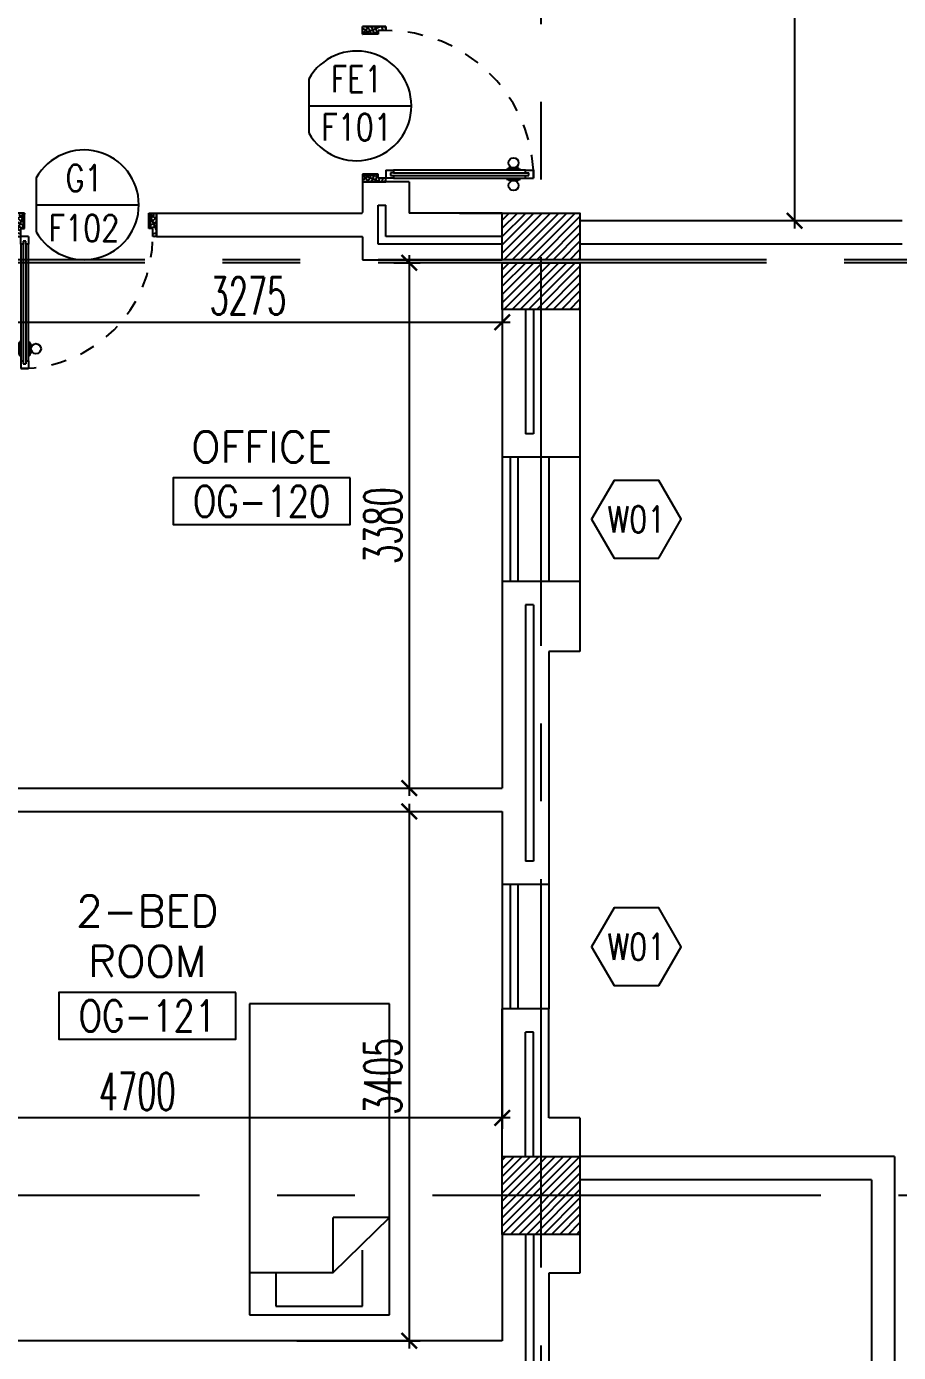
# Model space of a CAD drawing. Extents: x 276011.4 to 276105.3, y 57291.9 to 57371.4.
# Drawn here: x 276091.5 to 276097.12, y 57319.35 to 57327.88 of the extents above; entities that cross this region are included whole.
import ezdxf
from ezdxf.enums import TextEntityAlignment as Align

# ---------------------------------------------------------------- set-up
doc = ezdxf.new("R2010")
doc.units = 0
doc.header["$MEASUREMENT"] = 0
doc.header["$PDMODE"] = 34
doc.linetypes.add('CENTERX2', pattern=[4, 2.5, -0.5, 0.5, -0.5])
doc.linetypes.add('HIDDEN', pattern=[0.375, 0.25, -0.125])
doc.layers.get('0').update_dxf_attribs({"linetype": 'CONTINUOUS'})
doc.layers.get('DEFPOINTS').update_dxf_attribs({"linetype": 'CONTINUOUS'})
for name, color, linetype in [('AX-DIM', 4, 'CONTINUOUS'), ('AXES', 11, 'CENTERX2'), ('COL', 5, 'CONTINUOUS'), ('DIM', 4, 'CONTINUOUS'), ('DOOR', 7, 'CONTINUOUS'), ('DOOR-CR', 2, 'CONTINUOUS'), ('DOOR-NO', 3, 'CONTINUOUS'), ('FUR', 4, 'CONTINUOUS'), ('HAT', 8, 'CONTINUOUS'), ('INSUL', 4, 'CONTINUOUS'), ('PROJ-L', 4, 'CONTINUOUS'), ('RM-BOX', 4, 'CONTINUOUS'), ('RM-NAME', 2, 'CONTINUOUS'), ('RM-NO', 2, 'CONTINUOUS'), ('ROOF', 7, 'CONTINUOUS'), ('WALL', 2, 'CONTINUOUS'), ('WIN', 3, 'CONTINUOUS'), ('WIN-BOX', 4, 'CONTINUOUS'), ('WIN-NO', 5, 'CONTINUOUS')]:
    doc.layers.add(name, color=color, linetype=linetype)
doc.styles.add('ROMANS', font='ROMANS.shx', dxfattribs={"width": 0.6})
doc.dimstyles.new('STANDARD in', dxfattribs={"dimtxt": 0.24, "dimasz": 0.1, "dimexe": 0.07, "dimexo": 0.05, "dimgap": 0.05, "dimtad": 1, "dimdec": 0, "dimlfac": 1000, "dimzin": 0, "dimdsep": 46, "dimtxsty": 'ROMANS', "dimblk": 'ARCHTICK', "dimcen": 0.05, "dimdle": 0.05, "dimclrd": 4, "dimclre": 4, "dimclrt": 2, "dimadec": 0, "dimazin": 0, "dimtfac": 1, "dimtdec": 0, "dimtmove": 2, "dimatfit": 3, "dimfxl": 0, "dimtolj": 1, "dimtzin": 0, "dimarcsym": 0})

# ---------------------------------------------------------------- blocks, each defined once
blk = doc.blocks.new('_ARCHTICK')
at = {"color": 0, "linetype": 'ByBlock', "const_width": 0.15}
blk.add_lwpolyline([(-0.5, -0.5), (0.5, 0.5)], dxfattribs=at)
blk = doc.blocks.new('*D593')
at = {"layer": 'AX-DIM', "color": 4, "lineweight": -2, "ltscale": 0.3}
for p, q in [((276103.9155, 57357.8829), (276103.9155, 57298.4629)), ((276095.1155, 57357.8329), (276103.9855, 57357.8329)), ((276095.1155, 57298.5129), (276103.9855, 57298.5129))]:
    blk.add_line(p, q, dxfattribs=at)
at = {"layer": 'DEFPOINTS', "color": 0, "ltscale": 0.3}
for p in [(276095.0655, 57357.8329), (276095.0655, 57298.5129), (276103.9155, 57298.5129)]:
    blk.add_point(p, dxfattribs=at)
at = {"layer": 'AX-DIM', "color": 4, "lineweight": -2, "ltscale": 0.3, "xscale": 0.1, "yscale": 0.1, "zscale": 0.1}
for p, rotation in [((276103.9155, 57357.8329), 90), ((276103.9155, 57298.5129), 270)]:
    blk.add_blockref('_ARCHTICK', p, dxfattribs=dict(at, rotation=rotation))
at = {"layer": 'AX-DIM', "color": 2, "ltscale": 0.3, "insert": (276103.7455, 57328.1729), "char_height": 0.24, "attachment_point": 5, "rotation": 90, "style": 'ROMANS'}
blk.add_mtext('\\A1;59320', dxfattribs=at)
blk = doc.blocks.new('DD1')
at = {"layer": 'DOOR-CR'}
blk.add_line((-307.6, 0), (352.8, 0), dxfattribs=at)
blk.add_lwpolyline([(-307.6, -172.9, 3.820224), (-307.6, 172.9)], format="xyb", close=True, dxfattribs=at)
at = {"layer": 'DOOR-NO', "color": 255, "style": 'ROMANS', "width": 0.8}
for tag, p in [('G', (0, 183.5)), ('000', (0, -141.4))]:
    blk.add_attdef(tag, text='', height=204, dxfattribs=at).set_placement(p, align=Align.MIDDLE)
blk = doc.blocks.new('RM1')
at = {"layer": 'RM-BOX'}
blk.add_lwpolyline([(569.9, -200), (-569.9, -200), (-569.9, -500), (569.9, -500)], close=True, dxfattribs=at)
at = {"layer": 'RM-NAME', "style": 'ROMANS'}
for tag, p in [('ROOMNAME1', (0, 323.8)), ('ROOMNAME2', (0, 0))]:
    blk.add_attdef(tag, text='', height=200, dxfattribs=at).set_placement(p, align=Align.MIDDLE)
at = {"layer": 'RM-NO', "style": 'ROMANS', "width": 0.8}
blk.add_attdef('ROOMNO', text='', height=200, dxfattribs=at).set_placement((0, -350), align=Align.MIDDLE)
blk = doc.blocks.new('*X70')
at = {"color": 0}
for p, q in [((253128.2, 139849.7), (253628.2, 140349.7)), ((253128.6, 139903.1), (253575.2, 140349.7)), ((253128.6, 139956.1), (253522.2, 140349.7)), ((253128.6, 140009.1), (253469.1, 140349.7)), ((253128.6, 140062.2), (253416.1, 140349.7)), ((253128.6, 140115.2), (253363.1, 140349.7)), ((253128.6, 140168.2), (253310, 140349.7)), ((253128.6, 140221.3), (253257, 140349.7)), ((253128.6, 140274.3), (253204, 140349.7)), ((253128.6, 140327.3), (253150.9, 140349.7)), ((253181.3, 139849.7), (253628.6, 140297)), ((253234.3, 139849.7), (253628.6, 140244)), ((253287.3, 139849.7), (253628.6, 140191)), ((253340.4, 139849.7), (253628.6, 140137.9)), ((253393.4, 139849.7), (253628.6, 140084.9)), ((253446.4, 139849.7), (253628.6, 140031.9)), ((253499.5, 139849.7), (253628.6, 139978.8)), ((253552.5, 139849.7), (253628.6, 139925.8)), ((253605.5, 139849.7), (253628.6, 139872.8))]:
    blk.add_line(p, q, dxfattribs=at)
blk = doc.blocks.new('COL50')
at = {"layer": 'COL'}
blk.add_lwpolyline([(-250, 250), (-250, -250), (250, -250), (250, 250)], close=True, dxfattribs=at)
blk = doc.blocks.new('WW1')
at = {"layer": 'WIN-BOX'}
blk.add_lwpolyline([(144.3, -250), (288.7, 0), (144.3, 250), (-144.3, 250), (-288.7, 0), (-144.3, -250)], close=True, dxfattribs=at)
at = {"layer": 'WIN-NO', "style": 'ROMANS', "width": 0.8}
blk.add_attdef('W00', text='', height=170, dxfattribs=at).set_placement((0, 0), align=Align.MIDDLE)
blk = doc.blocks.new('DOOR90')
at = {"layer": 'DOOR', "color": 0, "linetype": 'ByBlock'}
for p, q in [((-150, 0), (-150, -25)), ((-150, 0), (0, 0)), ((0, -50), (0, 0)), ((-1000, -25), (-1000, -75)), ((-1000, -75), (-1000, -25)), ((-950, -25), (-1000, -25)), ((-950, -75), (-1000, -75)), ((-970, -42), (-970, -58)), ((-950, -42), (-970, -42)), ((-950, -58), (-970, -58)), ((-950, -25), (-950, -42)), ((-950, -58), (-950, -75)), ((-917.6, -25), (-917.6, -17.8)), ((-827.6, -17.8), (-917.6, -17.8)), ((-917.6, -75), (-917.6, -82.2)), ((-827.6, -82.2), (-917.6, -82.2)), ((-905, -17.8), (-905, -8.8)), ((-905, -8.8), (-840.2, -8.8)), ((-905, -17.8), (-840.2, -17.8)), ((-905, -82.2), (-905, -91.2)), ((-905, -82.2), (-840.2, -82.2)), ((-840.2, -17.8), (-840.2, -8.8)), ((-840.2, -82.2), (-840.2, -91.2)), ((-827.6, -25), (-827.6, -17.8)), ((-827.6, -75), (-827.6, -82.2)), ((-200, -42), (-200, -25)), ((-200, -25), (-150, -25)), ((-180, -42), (-200, -42)), ((-200, -75), (-200, -58)), ((-200, -58), (-180, -58)), ((-150, -75), (-200, -75)), ((-180, -58), (-180, -42)), ((-150, -75), (-150, -25)), ((-150, -25), (-100, -25)), ((-100, -25), (-100, -50)), ((-100, -50), (0, -50)), ((-905, -91.2), (-840.2, -91.2)), ((-100, -850), (0, -850)), ((-100, -875), (-100, -850)), ((0, -850), (0, -900)), ((-150, -900), (-150, -875)), ((-150, -875), (-100, -875)), ((0, -900), (-150, -900)), ((-150, -900), (0, -900))]:
    blk.add_line(p, q, dxfattribs=at)
at = {"layer": 'DOOR', "color": 9, "linetype": 'ByBlock'}
for p, q in [((0, -50), (-113.7, 0)), ((0, -50), (-40.1, 0)), ((0, -50), (-100, -36.6)), ((0, -850), (-113.7, -900)), ((0, -850), (-100, -863.4)), ((0, -850), (-40.1, -900))]:
    blk.add_line(p, q, dxfattribs=at)
at = {"layer": 'DOOR', "linetype": 'ByBlock'}
for p, q in [((-200, -25), (-950, -25)), ((-200, -42), (-950, -42)), ((-200, -58), (-950, -58)), ((-950, -75), (-200, -75))]:
    blk.add_line(p, q, dxfattribs=at)
at = {"layer": 'DOOR', "color": 0, "linetype": 'ByBlock'}
for centre in [(-872.6, 23.5), (-872.6, -123.5)]:
    blk.add_circle(centre, 32.4, dxfattribs=at)
at = {"layer": 'DOOR', "color": 9, "linetype": 'ByBlock'}
for centre, radius, start, end in [((0, -50), 154.4, 161.10529, 166.28577), ((0, -50), 134.4, 158.15985, 169.28002), ((0, -50), 94.4, 148.01819, 180), ((0, -50), 74.4, 137.77643, 180), ((0, -50), 114.4, 154.08384, 167.37743), ((0, -50), 54.4, 113.20738, 180), ((0, -50), 34.4, 90, 180), ((0, -50), 14.4, 90, 180), ((0, -850), 94.4, 180, 211.98181), ((0, -850), 74.4, 180, 222.22357), ((0, -850), 54.4, 180, 246.79262), ((0, -850), 34.4, 180, 270), ((0, -850), 14.4, 180, 270), ((0, -850), 154.4, 193.71423, 198.89471), ((0, -850), 134.4, 190.71998, 201.84015)]:
    blk.add_arc(centre, radius, start, end, dxfattribs=at)
at = {"layer": 'DOOR', "linetype": 'HIDDEN', "ltscale": 0.5}
blk.add_arc((-150, -25), 850, 180, 270, dxfattribs=at)
blk = doc.blocks.new('*D225')
at = {"layer": 'DEFPOINTS', "color": 0, "linetype": 'ByBlock', "ltscale": 0.3}
for p in [(276094.5655, 57326.1059), (276091.2905, 57326.0955), (276094.5655, 57325.9801)]:
    blk.add_point(p, dxfattribs=at)
at = {"layer": 'DIM', "color": 4, "linetype": 'ByBlock', "lineweight": -2, "ltscale": 0.3}
for p, q in [((276091.2905, 57326.0455), (276091.2905, 57325.9101)), ((276094.5655, 57326.0559), (276094.5655, 57325.9101)), ((276091.2405, 57325.9801), (276094.6155, 57325.9801))]:
    blk.add_line(p, q, dxfattribs=at)
at = {"layer": 'DIM', "color": 4, "linetype": 'ByBlock', "lineweight": -2, "ltscale": 0.3, "xscale": 0.1, "yscale": 0.1, "zscale": 0.1, "rotation": 180}
blk.add_blockref('_ARCHTICK', (276091.2905, 57325.9801), dxfattribs=at)
at = {"layer": 'DIM', "color": 4, "linetype": 'ByBlock', "lineweight": -2, "ltscale": 0.3, "xscale": 0.1, "yscale": 0.1, "zscale": 0.1}
blk.add_blockref('_ARCHTICK', (276094.5655, 57325.9801), dxfattribs=at)
at = {"layer": 'DIM', "color": 2, "linetype": 'ByBlock', "ltscale": 0.3, "insert": (276092.928, 57326.1501), "char_height": 0.24, "attachment_point": 5, "style": 'ROMANS'}
blk.add_mtext('\\A1;3275', dxfattribs=at)
blk = doc.blocks.new('*D224')
at = {"layer": 'DEFPOINTS', "color": 0, "linetype": 'ByBlock', "ltscale": 0.3}
for p in [(276093.8176, 57326.3629), (276093.8176, 57322.9829), (276093.9666, 57322.9829)]:
    blk.add_point(p, dxfattribs=at)
at = {"layer": 'DIM', "color": 4, "linetype": 'ByBlock', "lineweight": -2, "ltscale": 0.3}
for p, q in [((276093.8676, 57326.3629), (276094.0366, 57326.3629)), ((276093.9666, 57326.4129), (276093.9666, 57322.9329)), ((276093.8676, 57322.9829), (276094.0366, 57322.9829))]:
    blk.add_line(p, q, dxfattribs=at)
at = {"layer": 'DIM', "color": 4, "linetype": 'ByBlock', "lineweight": -2, "ltscale": 0.3, "xscale": 0.1, "yscale": 0.1, "zscale": 0.1}
for p, rotation in [((276093.9666, 57326.3629), 90), ((276093.9666, 57322.9829), 270)]:
    blk.add_blockref('_ARCHTICK', p, dxfattribs=dict(at, rotation=rotation))
at = {"layer": 'DIM', "color": 2, "linetype": 'ByBlock', "ltscale": 0.3, "insert": (276093.7966, 57324.6729), "char_height": 0.24, "attachment_point": 5, "rotation": 90, "style": 'ROMANS'}
blk.add_mtext('\\A1;3380', dxfattribs=at)
blk = doc.blocks.new('*D223')
at = {"layer": 'DEFPOINTS', "color": 0, "linetype": 'ByBlock', "ltscale": 0.3}
for p in [(276093.4739, 57322.8329), (276093.193, 57319.4279), (276093.9666, 57319.4279)]:
    blk.add_point(p, dxfattribs=at)
at = {"layer": 'DIM', "color": 4, "linetype": 'ByBlock', "lineweight": -2, "ltscale": 0.3}
for p, q in [((276093.9666, 57322.8829), (276093.9666, 57319.3779)), ((276093.5239, 57322.8329), (276094.0366, 57322.8329)), ((276093.243, 57319.4279), (276094.0366, 57319.4279))]:
    blk.add_line(p, q, dxfattribs=at)
at = {"layer": 'DIM', "color": 4, "linetype": 'ByBlock', "lineweight": -2, "ltscale": 0.3, "xscale": 0.1, "yscale": 0.1, "zscale": 0.1}
for p, rotation in [((276093.9666, 57322.8329), 90), ((276093.9666, 57319.4279), 270)]:
    blk.add_blockref('_ARCHTICK', p, dxfattribs=dict(at, rotation=rotation))
at = {"layer": 'DIM', "color": 2, "linetype": 'ByBlock', "ltscale": 0.3, "insert": (276093.7966, 57321.1304), "char_height": 0.24, "attachment_point": 5, "rotation": 90, "style": 'ROMANS'}
blk.add_mtext('\\A1;3405', dxfattribs=at)
blk = doc.blocks.new('*D222')
at = {"layer": 'DEFPOINTS', "color": 0, "linetype": 'ByBlock', "ltscale": 0.3}
for p in [(276094.5655, 57322.3629), (276089.8655, 57321.3779), (276089.8655, 57320.8621)]:
    blk.add_point(p, dxfattribs=at)
at = {"layer": 'DIM', "color": 4, "linetype": 'ByBlock', "lineweight": -2, "ltscale": 0.3}
for p, q in [((276094.5655, 57322.3129), (276094.5655, 57320.7921)), ((276089.8655, 57321.3279), (276089.8655, 57320.7921)), ((276094.6155, 57320.8621), (276089.8155, 57320.8621))]:
    blk.add_line(p, q, dxfattribs=at)
at = {"layer": 'DIM', "color": 4, "linetype": 'ByBlock', "lineweight": -2, "ltscale": 0.3, "xscale": 0.1, "yscale": 0.1, "zscale": 0.1, "rotation": 180}
blk.add_blockref('_ARCHTICK', (276089.8655, 57320.8621), dxfattribs=at)
at = {"layer": 'DIM', "color": 4, "linetype": 'ByBlock', "lineweight": -2, "ltscale": 0.3, "xscale": 0.1, "yscale": 0.1, "zscale": 0.1}
blk.add_blockref('_ARCHTICK', (276094.5655, 57320.8621), dxfattribs=at)
at = {"layer": 'DIM', "color": 2, "linetype": 'ByBlock', "ltscale": 0.3, "insert": (276092.2155, 57321.0321), "char_height": 0.24, "attachment_point": 5, "style": 'ROMANS'}
blk.add_mtext('\\A1;4700', dxfattribs=at)
blk = doc.blocks.new('DOOR-10')
at = {"layer": 'DOOR', "color": 0, "linetype": 'ByBlock'}
for p, q in [((-25.7, 1100), (-75.7, 1100)), ((-75.7, 1100), (-25.7, 1100)), ((-75.7, 1050), (-75.7, 1100)), ((-58.7, 1050), (-75.7, 1050)), ((-42.7, 1070), (-58.7, 1070)), ((-58.7, 1050), (-58.7, 1070)), ((-42.7, 1050), (-42.7, 1070)), ((-25.7, 1050), (-42.7, 1050)), ((-25.7, 1050), (-25.7, 1100)), ((-82.9, 1005), (-91.9, 1005)), ((-91.9, 1005), (-91.9, 940.2)), ((-82.9, 940.2), (-91.9, 940.2)), ((-75.7, 1017.6), (-82.9, 1017.6)), ((-82.9, 927.6), (-82.9, 1017.6)), ((-82.9, 1005), (-82.9, 940.2)), ((-25.7, 1017.6), (-18.5, 1017.6)), ((-18.5, 927.6), (-18.5, 1017.6)), ((-18.5, 1005), (-9.5, 1005)), ((-18.5, 1005), (-18.5, 940.2)), ((-18.5, 940.2), (-9.5, 940.2)), ((-9.5, 1005), (-9.5, 940.2)), ((-75.7, 927.6), (-82.9, 927.6)), ((-25.7, 927.6), (-18.5, 927.6)), ((-75.7, 200), (-58.7, 200)), ((-75.7, 150), (-75.7, 200)), ((-58.7, 200), (-58.7, 180)), ((-58.7, 180), (-42.7, 180)), ((-42.7, 200), (-25.7, 200)), ((-42.7, 180), (-42.7, 200)), ((-25.7, 200), (-25.7, 150)), ((-1000.7, 0), (-1000.7, 150)), ((-1000.7, 150), (-975.7, 150)), ((-1000.7, 150), (-1000.7, 0)), ((-975.7, 150), (-975.7, 100)), ((-975.7, 100), (-950.7, 100)), ((-950.7, 100), (-950.7, 0)), ((-75.7, 150), (-25.7, 150)), ((-50.7, 100), (-50.7, 0)), ((-25.7, 100), (-50.7, 100)), ((-0.7, 150), (-25.7, 150)), ((-25.7, 150), (-25.7, 100)), ((-950.7, 0), (-1000.7, 0)), ((-50.7, 0), (-0.7, 0))]:
    blk.add_line(p, q, dxfattribs=at)
at = {"layer": 'DOOR', "linetype": 'ByBlock'}
for p, q in [((-75.7, 1050), (-75.7, 200)), ((-58.7, 200), (-58.7, 1050)), ((-42.7, 200), (-42.7, 1050)), ((-25.7, 200), (-25.7, 1050))]:
    blk.add_line(p, q, dxfattribs=at)
at = {"layer": 'DOOR', "color": 9, "linetype": 'ByBlock'}
for p, q in [((-950.7, 0), (-1000.7, 113.7)), ((-950.7, 0), (-964.1, 100)), ((-50.7, 0), (-0.7, 113.7)), ((-50.7, 0), (-37.3, 100)), ((-0.7, 0), (-0.7, 150)), ((-950.7, 0), (-1000.7, 40.1)), ((-50.7, 0), (-0.7, 40.1))]:
    blk.add_line(p, q, dxfattribs=at)
at = {"layer": 'DOOR', "color": 0, "linetype": 'ByBlock'}
for centre in [(-124.2, 972.6), (22.8, 972.6)]:
    blk.add_circle(centre, 32.4, dxfattribs=at)
at = {"layer": 'DOOR', "linetype": 'HIDDEN', "ltscale": 0.5}
blk.add_arc((-23.4, 149.1), 952.3, 93.14816, 179.94816, dxfattribs=at)
at = {"layer": 'DOOR', "color": 9, "linetype": 'ByBlock'}
for centre, radius, start, end in [((-950.7, 0), 154.4, 103.71423, 108.89471), ((-950.7, 0), 134.4, 100.71998, 111.84015), ((-950.7, 0), 94.4, 90, 121.98181), ((-50.7, 0), 94.4, 58.01819, 90), ((-50.7, 0), 134.4, 68.15985, 79.28002), ((-50.7, 0), 114.4, 64.08384, 77.37743), ((-50.7, 0), 154.4, 71.10529, 76.28577), ((-950.7, 0), 74.4, 90, 132.22357), ((-950.7, 0), 54.4, 90, 156.79262), ((-950.7, 0), 34.4, 90, 180), ((-950.7, 0), 14.4, 90, 180), ((-50.7, 0), 74.4, 47.77643, 90), ((-50.7, 0), 54.4, 23.20738, 90), ((-50.7, 0), 34.4, 0, 90), ((-50.7, 0), 14.4, 0, 90)]:
    blk.add_arc(centre, radius, start, end, dxfattribs=at)
blk = doc.blocks.new('*D131')
at = {"layer": 'DEFPOINTS', "color": 0, "linetype": 'ByBlock', "ltscale": 0.3}
for p in [(276096.5145, 57329.7329), (276096.4468, 57326.6329), (276096.5145, 57326.6329)]:
    blk.add_point(p, dxfattribs=at)
at = {"layer": 'DIM', "color": 4, "linetype": 'ByBlock', "lineweight": -2, "ltscale": 0.3}
for p, q in [((276096.4468, 57329.7829), (276096.4468, 57326.5829)), ((276096.4645, 57329.7329), (276096.3768, 57329.7329)), ((276096.4645, 57326.6329), (276096.3768, 57326.6329))]:
    blk.add_line(p, q, dxfattribs=at)
at = {"layer": 'DIM', "color": 4, "linetype": 'ByBlock', "lineweight": -2, "ltscale": 0.3, "xscale": 0.1, "yscale": 0.1, "zscale": 0.1}
for p, rotation in [((276096.4468, 57329.7329), 90), ((276096.4468, 57326.6329), 270)]:
    blk.add_blockref('_ARCHTICK', p, dxfattribs=dict(at, rotation=rotation))
at = {"layer": 'DIM', "color": 2, "linetype": 'ByBlock', "ltscale": 0.3, "insert": (276096.2768, 57328.1829), "char_height": 0.24, "attachment_point": 5, "rotation": 90, "style": 'ROMANS'}
blk.add_mtext('\\A1;3100', dxfattribs=at)

msp = doc.modelspace()

# ---------------------------------------------------------------- hatches: boundary and pattern name
at = {"layer": 'HAT'}
h = msp.add_hatch(dxfattribs=at)
h.set_pattern_fill('ANSI31', color=256, scale=0.3, style=0)
h.set_pattern_definition([(45, (275761.879317, 57275.29192), (-0.0265165043, 0.0265165043), [])])
h.paths.add_polyline_path([(276094.8155, 57326.6829), (276094.5655, 57326.6829), (276094.5655, 57326.3829), (276094.8155, 57326.3829)])
h.paths.add_polyline_path([(276095.0655, 57326.6829), (276094.8155, 57326.6829), (276094.8155, 57326.3829), (276095.0655, 57326.3829)])
h = msp.add_hatch(dxfattribs=at)
h.set_pattern_fill('ANSI31', color=256, scale=0.3, style=0)
h.set_pattern_definition([(45, (275761.879317, 57274.97192), (-0.0265165043, 0.0265165043), [])])
h.paths.add_polyline_path([(276094.8155, 57326.3629), (276094.5655, 57326.3629), (276094.5655, 57326.0629), (276094.8155, 57326.0629)])
h.paths.add_polyline_path([(276095.0655, 57326.3629), (276094.8155, 57326.3629), (276094.8155, 57326.0629), (276095.0655, 57326.0629)])

# ---------------------------------------------------------------- linework, layer by layer
at = {"layer": 'AXES'}
for p, q in [((276094.8155, 57291.8986), (276094.8155, 57370.7113)), ((276104.2655, 57326.3829), (276041.9755, 57326.3829)), ((276104.2655, 57326.3629), (276041.9755, 57326.3629)), ((276104.6155, 57320.3629), (276036.5755, 57320.3629)), ((276104.6155, 57320.3629), (276052.5255, 57320.3629))]:
    msp.add_line(p, q, dxfattribs=at)
at = {"layer": 'COL'}
for points in [[(276094.5655, 57326.6829), (276095.0655, 57326.6829), (276095.0655, 57326.3829), (276094.5655, 57326.3829)], [(276094.5655, 57326.3629), (276095.0655, 57326.3629), (276095.0655, 57326.0629), (276094.5655, 57326.0629)]]:
    msp.add_lwpolyline(points, close=True, dxfattribs=at)
at = {"layer": 'FUR'}
for p, q in [((276093.8386, 57321.5961), (276092.9386, 57321.5961)), ((276092.9386, 57321.5961), (276092.9386, 57319.5961)), ((276093.8386, 57319.5961), (276093.8386, 57321.5961)), ((276093.4775, 57319.8678), (276093.4775, 57320.2212)), ((276093.8386, 57320.2212), (276093.4775, 57320.2212)), ((276093.4775, 57319.8678), (276093.8386, 57320.2212)), ((276093.6665, 57319.6516), (276093.6665, 57320.0113)), ((276092.9386, 57319.8678), (276093.4775, 57319.8678)), ((276093.1085, 57319.8678), (276093.1085, 57319.6516)), ((276093.1085, 57319.6516), (276093.6665, 57319.6516)), ((276092.9386, 57319.5961), (276093.8386, 57319.5961))]:
    msp.add_line(p, q, dxfattribs=at)
at = {"layer": 'INSUL'}
for p, q in [((276093.7655, 57326.7329), (276093.8155, 57326.7329)), ((276093.7655, 57326.4829), (276093.7655, 57326.7329)), ((276093.8155, 57326.5329), (276093.8155, 57326.7329)), ((276094.5655, 57326.5329), (276093.8155, 57326.5329)), ((276094.5655, 57326.4829), (276093.7655, 57326.4829)), ((276094.7155, 57326.0629), (276094.7155, 57325.2629)), ((276094.7655, 57326.0629), (276094.7655, 57325.2629)), ((276094.7655, 57325.2629), (276094.7155, 57325.2629)), ((276094.7655, 57324.1629), (276094.7155, 57324.1629)), ((276094.7155, 57324.1629), (276094.7155, 57322.5129)), ((276094.7655, 57324.1629), (276094.7655, 57322.5129)), ((276094.7655, 57322.5129), (276094.7155, 57322.5129)), ((276094.7655, 57321.4129), (276094.7155, 57321.4129)), ((276094.7155, 57320.6129), (276094.7155, 57321.4129)), ((276094.7655, 57320.6129), (276094.7655, 57321.4129)), ((276094.7155, 57320.1129), (276094.7155, 57317.3129)), ((276094.7655, 57320.1129), (276094.7655, 57317.3129))]:
    msp.add_line(p, q, dxfattribs=at)
at = {"layer": 'PROJ-L', "linetype": 'Continuous'}
for p, q in [((276097.0912, 57320.6129), (276095.0655, 57320.6129)), ((276097.0912, 57320.6129), (276097.0912, 57312.9129)), ((276096.9412, 57320.4629), (276095.0655, 57320.4629)), ((276096.9412, 57320.4629), (276096.9412, 57313.0629))]:
    msp.add_line(p, q, dxfattribs=at)
at = {"layer": 'ROOF'}
for p, q in [((276097.1405, 57326.6329), (276095.0655, 57326.6329)), ((276097.1405, 57326.4829), (276095.0655, 57326.4829))]:
    msp.add_line(p, q, dxfattribs=at)
at = {"layer": 'WALL'}
for p, q in [((276093.6655, 57326.8829), (276093.6655, 57326.6859)), ((276093.9655, 57326.8829), (276093.6655, 57326.8829)), ((276093.9655, 57326.8829), (276093.9655, 57326.6829)), ((276092.3405, 57326.5329), (276092.3405, 57326.6829)), ((276092.3405, 57326.6829), (276093.6625, 57326.6829)), ((276094.5655, 57326.6829), (276093.9655, 57326.6829)), ((276094.2905, 57326.6829), (276094.5655, 57326.6829)), ((276092.3405, 57326.5329), (276093.6625, 57326.5329)), ((276093.6655, 57326.5299), (276093.6655, 57326.3829)), ((276093.6655, 57326.3829), (276094.5655, 57326.3829)), ((276094.5655, 57326.1629), (276094.5655, 57325.1129)), ((276095.0655, 57326.0629), (276095.0655, 57325.1129)), ((276095.0655, 57325.1129), (276094.5655, 57325.1129)), ((276095.0655, 57324.3129), (276094.5655, 57324.3129)), ((276094.5655, 57324.3129), (276094.5655, 57322.9829)), ((276095.0655, 57324.3129), (276095.0655, 57323.8629)), ((276094.8655, 57323.8629), (276094.8655, 57322.3629)), ((276095.0655, 57323.8629), (276094.8655, 57323.8629)), ((276091.2905, 57322.9829), (276094.5655, 57322.9829)), ((276087.9155, 57322.8329), (276094.5655, 57322.8329)), ((276094.5655, 57322.8329), (276094.5655, 57322.3629)), ((276094.8655, 57322.3629), (276094.5655, 57322.3629)), ((276094.8655, 57321.5629), (276094.5655, 57321.5629)), ((276094.5655, 57320.6129), (276094.5655, 57321.5629)), ((276094.8655, 57320.8629), (276094.8655, 57321.5629)), ((276095.0655, 57320.8629), (276094.8655, 57320.8629)), ((276095.0655, 57320.8629), (276095.0655, 57319.8629)), ((276094.5655, 57320.1129), (276094.5655, 57319.4279)), ((276094.8655, 57319.8629), (276094.8655, 57317.1629)), ((276095.0655, 57319.8629), (276094.8655, 57319.8629)), ((276094.5655, 57319.4279), (276089.8655, 57319.4279))]:
    msp.add_line(p, q, dxfattribs=at)
at = {"layer": 'WALL', "linetype": 'ByBlock', "ltscale": 0.3}
msp.add_lwpolyline([(276094.5655, 57320.6129), (276095.0655, 57320.6129), (276095.0655, 57320.1129), (276094.5655, 57320.1129)], close=True, dxfattribs=at)
at = {"layer": 'WALL'}
for centre, start, end in [((276093.6625, 57326.6859), 270, 0), ((276093.6625, 57326.5299), 360, 90)]:
    msp.add_arc(centre, 0.003, start, end, dxfattribs=at)
at = {"layer": 'WIN'}
for p, q in [((276094.5655, 57325.1129), (276094.5655, 57324.3129)), ((276094.6155, 57325.1129), (276094.6155, 57324.3129)), ((276094.6655, 57325.1129), (276094.6655, 57324.3129)), ((276094.8655, 57325.1129), (276094.8655, 57324.3129)), ((276095.0655, 57325.1129), (276095.0655, 57324.3129)), ((276094.5655, 57322.3629), (276094.5655, 57321.5629)), ((276094.6155, 57322.3629), (276094.6155, 57321.5629)), ((276094.6655, 57322.3629), (276094.6655, 57321.5629)), ((276094.8655, 57322.3629), (276094.8655, 57321.5629))]:
    msp.add_line(p, q, dxfattribs=at)

# ---------------------------------------------------------------- block references
at = {"layer": 'COL', "xscale": -0.001, "yscale": 0.001, "zscale": 0.001}
msp.add_blockref('COL50', (276094.8155, 57320.3629), dxfattribs=at)
at = {"layer": 'DOOR', "color": 0, "linetype": 'ByBlock', "ltscale": 0.3, "xscale": 0.001, "yscale": 0.001, "zscale": 0.001, "rotation": 270}
msp.add_blockref('DOOR-10', (276093.6655, 57326.8822), dxfattribs=at)
at = {"layer": 'DOOR', "color": 0, "linetype": 'ByBlock', "xscale": 0.001, "yscale": 0.001, "zscale": 0.001, "rotation": 90}
msp.add_blockref('DOOR90', (276091.4405, 57326.6829), dxfattribs=at)
at = {"layer": 'DOOR-NO'}
ref = msp.add_blockref('DD1', (276093.6277, 57327.3723), dxfattribs=dict(at, xscale=0.001, yscale=0.001, zscale=0.001))
ref.add_attrib('G', 'FE1', dxfattribs={"height": 0.17, "style": 'ROMANS', "width": 0.8}).set_placement((276093.6277, 57327.5458), align=Align.MIDDLE)
ref.add_attrib('000', 'F101', dxfattribs={"height": 0.17, "style": 'ROMANS', "width": 0.8}).set_placement((276093.6277, 57327.2356), align=Align.MIDDLE)
ref = msp.add_blockref('DD1', (276091.8729, 57326.7358), dxfattribs=dict(at, xscale=0.001, yscale=0.001, zscale=0.001))
ref.add_attrib('G', 'G1', dxfattribs={"height": 0.17, "style": 'ROMANS', "width": 0.8}).set_placement((276091.8729, 57326.9077), align=Align.MIDDLE)
ref.add_attrib('000', 'F102', dxfattribs={"height": 0.17, "style": 'ROMANS', "width": 0.8}).set_placement((276091.8729, 57326.5863), align=Align.MIDDLE)
at = {"layer": 'HAT', "xscale": 0.001, "yscale": 0.001, "zscale": 0.001}
msp.add_blockref('*X70', (275841.4369, 57180.2632), dxfattribs=at)
at = {"layer": 'RM-NAME', "xscale": 0.001, "yscale": 0.001, "zscale": 0.001}
for p, values in [((276093.0165, 57325.1787), {'ROOMNO': 'OG-120', 'ROOMNAME2': 'OFFICE'}), ((276092.281, 57321.8688), {'ROOMNO': 'OG-121', 'ROOMNAME2': 'ROOM', 'ROOMNAME1': '2-BED'})]:
    msp.add_blockref('RM1', p, dxfattribs=at).add_auto_attribs(values)
at = {"layer": 'WIN-NO', "xscale": 0.001, "yscale": 0.001, "zscale": 0.001}
for p in [(276095.4292, 57324.7129), (276095.4292, 57321.9629)]:
    msp.add_blockref('WW1', p, dxfattribs=at).add_auto_attribs({'W00': 'W01'})

# ---------------------------------------------------------------- dimensions: what is measured, and where the dimension line sits
at = {"layer": 'AX-DIM'}
dim = msp.add_linear_dim(base=(276103.9155, 57298.5129), p1=(276095.0655, 57357.8329), p2=(276095.0655, 57298.5129), angle=270, dimstyle='STANDARD in', dxfattribs=at)
dim.commit()
dim.dimension.update_dxf_attribs({"geometry": '*D593', "text_midpoint": (276103.7455, 57328.1729)})
at = {"layer": 'DIM', "linetype": 'ByBlock', "ltscale": 0.3}
for base, p1, p2, picture, middle in [((276096.4468, 57326.6329), (276096.5145, 57329.7329), (276096.5145, 57326.6329), '*D131', (276096.2768, 57328.1829)), ((276093.9666, 57322.9829), (276093.8176, 57326.3629), (276093.8176, 57322.9829), '*D224', (276093.7966, 57324.6729)), ((276093.9666, 57319.4279), (276093.4739, 57322.8329), (276093.193, 57319.4279), '*D223', (276093.7966, 57321.1304))]:
    dim = msp.add_linear_dim(base=base, p1=p1, p2=p2, angle=90, dimstyle='STANDARD in', dxfattribs=at)
    dim.commit()
    dim.dimension.update_dxf_attribs({"geometry": picture, "text_midpoint": middle})
for base, p1, p2, picture, middle in [((276094.5655, 57325.9801), (276091.2905, 57326.0955), (276094.5655, 57326.1059), '*D225', (276092.928, 57326.1501)), ((276089.8655, 57320.8621), (276094.5655, 57322.3629), (276089.8655, 57321.3779), '*D222', (276092.2155, 57321.0321))]:
    dim = msp.add_linear_dim(base=base, p1=p1, p2=p2, dimstyle='STANDARD in', dxfattribs=at)
    dim.commit()
    dim.dimension.update_dxf_attribs({"geometry": picture, "text_midpoint": middle})

doc.saveas('drawing.dxf')
